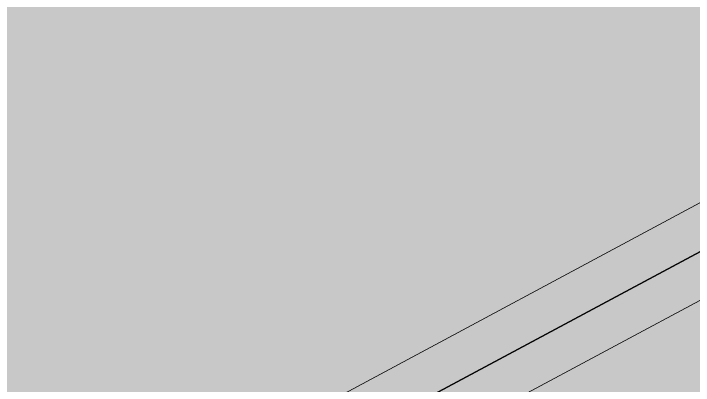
# Model space of a CAD drawing. Header units: millimetres. Extents: x 0 to 224629, y -187555 to 25097.
# Drawn here: x 75396 to 76977, y -173759 to -172896 of the extents above; entities that cross this region are included whole.
import ezdxf

# ---------------------------------------------------------------- set-up
doc = ezdxf.new("R2010")
doc.units = ezdxf.units.MM
doc.linetypes.add('Solid', pattern=[0])
doc.layers.add('Inner Walls', color=5, linetype='Solid', lineweight=0)
doc.layers.add('Studio Apartment', color=1, linetype='Solid', lineweight=35)

msp = doc.modelspace()

# ---------------------------------------------------------------- hatches: boundary and pattern name
at = {"layer": 'Studio Apartment', "linetype": 'Solid', "lineweight": 25}
for points in [[(73840, -171307), (80232, -167886), (81584, -170412), (81584, -170412), (79986, -171267), (79985, -171268), (79983, -171269), (79982, -171271), (79981, -171273), (79981, -171275), (79981, -171277), (79981, -171279), (79982, -171281), (80218, -171721), (75433, -174283)], [(75433, -174283), (81825, -170861), (83176, -173386), (83176, -173386), (81579, -174242), (81577, -174243), (81576, -174244), (81574, -174246), (81574, -174248), (81573, -174249), (81573, -174251), (81574, -174253), (81574, -174255), (81811, -174697), (77026, -177258)]]:
    msp.add_hatch(color=252, dxfattribs=at).paths.add_polyline_path(points, flags=0)

# ---------------------------------------------------------------- linework, layer by layer
at = {"layer": 'Inner Walls', "color": 47, "linetype": 'Solid', "lineweight": 15}
for p, q in [((75606, -174077), (80083, -171680)), ((80265, -171810), (75701, -174253))]:
    msp.add_line(p, q, dxfattribs=at)
at = {"layer": 'Studio Apartment', "color": 252, "linetype": 'Solid', "lineweight": 25}
for p, q in [((75433, -174283), (81825, -170861)), ((80218, -171721), (75433, -174283))]:
    msp.add_line(p, q, dxfattribs=at)

doc.saveas('drawing.dxf')
